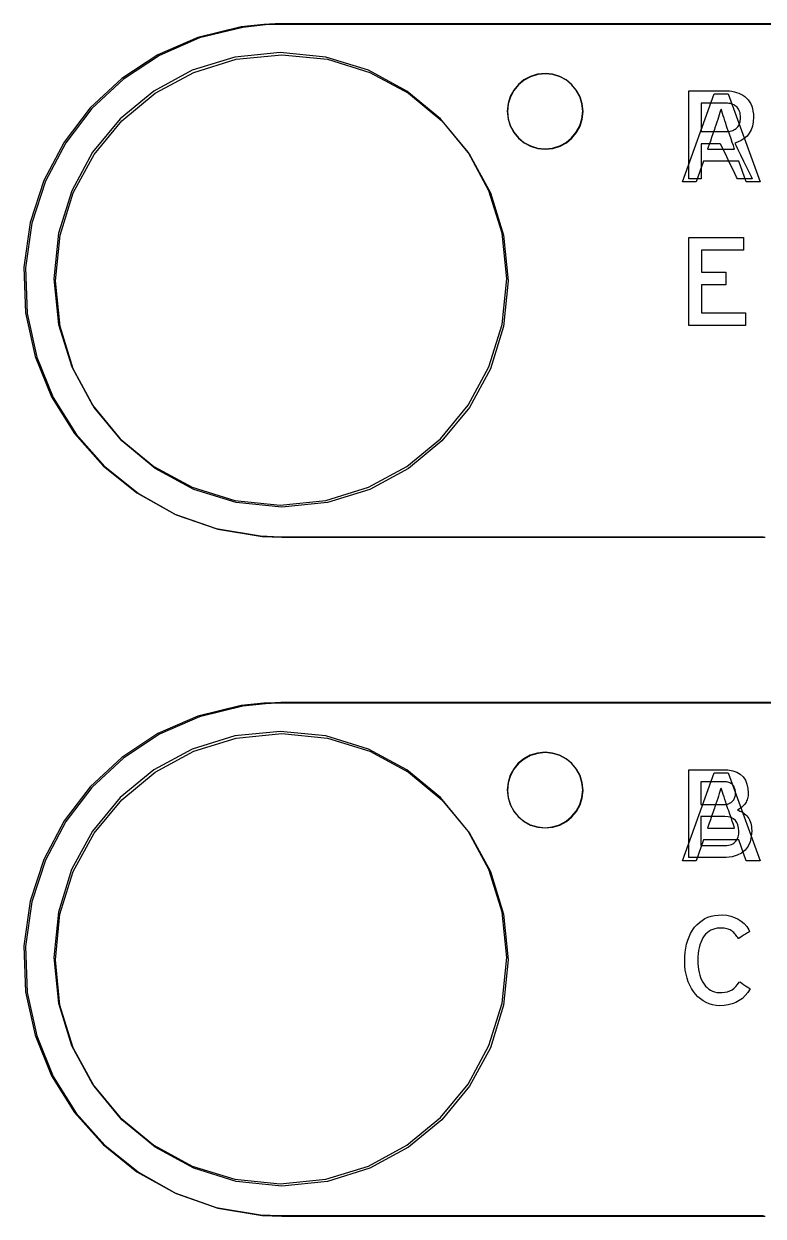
# Model space of a CAD drawing. Extents: x 1 to 47.7, y 0.2 to 35.
# Drawn here: x 16.457 to 17.437, y 11.834 to 13.414 of the extents above; entities that cross this region are included whole.
import ezdxf

# ---------------------------------------------------------------- set-up
doc = ezdxf.new("R2010")
doc.units = 0
doc.header["$MEASUREMENT"] = 0
for name, color, linetype in [('4_1__5U__UP_TO_TWO_IO_BOAR', 7, 'CONTINUOUS'), ('4_2__5U__FRONT_PANEL_W_24_', 7, 'CONTINUOUS'), ('5_1___24__TARGET_LEDS___12', 7, 'CONTINUOUS')]:
    doc.layers.add(name, color=color, linetype=linetype)

msp = doc.modelspace()

# ---------------------------------------------------------------- linework, layer by layer
at = {"layer": '4_1__5U__UP_TO_TWO_IO_BOAR'}
for points in [[(17.5591, 13.4135), (17.3499, 13.4135), (17.1493, 13.4135), (17.0585, 13.4135), (16.9774, 13.4135), (16.9085, 13.4135), (16.8543, 13.4135), (16.8174, 13.4135), (16.8002, 13.4135), (16.7927, 13.4135), (16.7775, 13.4129), (16.7476, 13.4096), (16.6904, 13.3957), (16.6373, 13.3725), (16.5895, 13.3409), (16.5477, 13.302), (16.5129, 13.2567), (16.486, 13.2058), (16.468, 13.1502), (16.4597, 13.091), (16.462, 13.0303), (16.4746, 12.9726), (16.4965, 12.9189), (16.5269, 12.8703), (16.5648, 12.8276), (16.6093, 12.7917), (16.6595, 12.7636), (16.7144, 12.7443), (16.7732, 12.7346), (16.7995, 12.7336), (16.8137, 12.7336), (16.8479, 12.7336), (16.8998, 12.7336), (16.9667, 12.7336), (17.0462, 12.7336), (17.1358, 12.7336), (17.2329, 12.7336), (17.4397, 12.7336)], [(17.3384, 13.0145), (17.3384, 13.1311), (17.4112, 13.1311), (17.4112, 13.1142), (17.3553, 13.1142), (17.3553, 13.0852), (17.3878, 13.0852), (17.3878, 13.0683), (17.3553, 13.0683), (17.3553, 13.0314), (17.4137, 13.0314), (17.4137, 13.0145), (17.3384, 13.0145)], [(17.5591, 12.5135), (17.3499, 12.5135), (17.1493, 12.5135), (17.0585, 12.5135), (16.9774, 12.5135), (16.9085, 12.5135), (16.8543, 12.5135), (16.8174, 12.5135), (16.8002, 12.5135), (16.7927, 12.5135), (16.7775, 12.5128), (16.7476, 12.5096), (16.6903, 12.4956), (16.6373, 12.4724), (16.5895, 12.4409), (16.5477, 12.402), (16.5129, 12.3567), (16.486, 12.3057), (16.468, 12.2502), (16.4597, 12.191), (16.462, 12.1303), (16.4746, 12.0726), (16.4965, 12.0189), (16.5269, 11.9702), (16.5648, 11.9275), (16.6093, 11.8917), (16.6595, 11.8636), (16.7144, 11.8443), (16.7731, 11.8345), (16.7995, 11.8335), (16.8137, 11.8335), (16.8479, 11.8335), (16.8998, 11.8335), (16.9667, 11.8335), (17.0462, 11.8335), (17.1358, 11.8335), (17.2329, 11.8335), (17.4397, 11.8335)]]:
    msp.add_lwpolyline(points, dxfattribs=at)
for points in [[(16.7993, 12.7736), (16.7388, 12.7797), (16.6825, 12.7971), (16.6316, 12.8248), (16.5872, 12.8614), (16.5505, 12.9058), (16.5229, 12.9568), (16.5054, 13.0131), (16.4993, 13.0736), (16.5054, 13.134), (16.5229, 13.1903), (16.5505, 13.2413), (16.5872, 13.2857), (16.6316, 13.3223), (16.6825, 13.35), (16.7388, 13.3675), (16.7993, 13.3735), (16.8597, 13.3675), (16.916, 13.35), (16.967, 13.3223), (17.0114, 13.2857), (17.048, 13.2413), (17.0757, 13.1903), (17.0932, 13.134), (17.0993, 13.0736), (17.0932, 13.0131), (17.0757, 12.9568), (17.048, 12.9058), (17.0114, 12.8614), (16.967, 12.8248), (16.916, 12.7971), (16.8597, 12.7797)], [(17.1484, 13.2482), (17.1585, 13.2492), (17.1679, 13.2521), (17.1763, 13.2567), (17.1837, 13.2628), (17.1898, 13.2702), (17.1945, 13.2787), (17.1974, 13.2881), (17.1984, 13.2982), (17.1974, 13.3083), (17.1945, 13.3176), (17.1898, 13.3261), (17.1837, 13.3335), (17.1763, 13.3396), (17.1679, 13.3442), (17.1585, 13.3472), (17.1484, 13.3482), (17.1383, 13.3472), (17.129, 13.3442), (17.1205, 13.3396), (17.1131, 13.3335), (17.1069, 13.3261), (17.1023, 13.3176), (17.0994, 13.3083), (17.0984, 13.2982), (17.0994, 13.2881), (17.1023, 13.2787), (17.1069, 13.2702), (17.1131, 13.2628), (17.1205, 13.2567), (17.129, 13.2521), (17.1383, 13.2492)], [(17.4243, 13.2907), (17.4238, 13.2845), (17.4228, 13.2789), (17.421, 13.2739), (17.4187, 13.2695), (17.4157, 13.2656), (17.4121, 13.2624), (17.4078, 13.2597), (17.4029, 13.2576), (17.3995, 13.2564), (17.4009, 13.2534), (17.4036, 13.2479), (17.4072, 13.2406), (17.4111, 13.2324), (17.415, 13.2243), (17.4185, 13.2171), (17.4211, 13.2118), (17.4224, 13.2091), (17.4221, 13.209), (17.4204, 13.209), (17.4178, 13.209), (17.4147, 13.209), (17.4113, 13.209), (17.4081, 13.209), (17.4054, 13.209), (17.4035, 13.209), (17.4029, 13.209), (17.4019, 13.211), (17.3996, 13.2158), (17.3964, 13.2225), (17.3926, 13.2302), (17.3888, 13.2382), (17.3852, 13.2454), (17.3824, 13.2512), (17.3808, 13.2546), (17.3803, 13.2551), (17.3786, 13.2551), (17.3755, 13.2551), (17.3716, 13.2551), (17.3672, 13.2551), (17.3629, 13.2551), (17.3591, 13.2551), (17.3563, 13.2551), (17.355, 13.2551), (17.355, 13.2539), (17.355, 13.2498), (17.355, 13.2436), (17.355, 13.236), (17.355, 13.228), (17.355, 13.2205), (17.355, 13.2142), (17.355, 13.2101), (17.355, 13.209), (17.3542, 13.209), (17.3524, 13.209), (17.3499, 13.209), (17.3471, 13.209), (17.3443, 13.209), (17.3417, 13.209), (17.3397, 13.209), (17.3386, 13.209), (17.3384, 13.2103), (17.3384, 13.2188), (17.3384, 13.2334), (17.3384, 13.2518), (17.3384, 13.2719), (17.3384, 13.2914), (17.3384, 13.3084), (17.3384, 13.3205), (17.3384, 13.3255), (17.34, 13.3256), (17.3446, 13.3256), (17.3515, 13.3256), (17.3597, 13.3256), (17.3683, 13.3256), (17.3763, 13.3256), (17.3828, 13.3256), (17.387, 13.3256), (17.3889, 13.3256), (17.3924, 13.3254), (17.3957, 13.325), (17.3989, 13.3244), (17.4019, 13.3235), (17.4048, 13.3225), (17.4076, 13.3212), (17.4103, 13.3197), (17.4128, 13.3179), (17.4151, 13.316), (17.4172, 13.3137), (17.4191, 13.3112), (17.4206, 13.3084), (17.4219, 13.3054), (17.4229, 13.3021), (17.4236, 13.2986), (17.4241, 13.2948)], [(17.4072, 13.2902), (17.4071, 13.2924), (17.4068, 13.2944), (17.4065, 13.2963), (17.4059, 13.298), (17.4053, 13.2997), (17.4045, 13.3012), (17.4036, 13.3025), (17.4025, 13.3038), (17.4013, 13.3049), (17.3999, 13.3059), (17.3985, 13.3068), (17.397, 13.3075), (17.3953, 13.3081), (17.3936, 13.3086), (17.3917, 13.3089), (17.3897, 13.3091), (17.3879, 13.3091), (17.3863, 13.3091), (17.3827, 13.3091), (17.3776, 13.3091), (17.3719, 13.3091), (17.3661, 13.3091), (17.361, 13.3091), (17.3571, 13.3091), (17.3551, 13.3091), (17.355, 13.3084), (17.355, 13.3051), (17.355, 13.2999), (17.355, 13.2937), (17.355, 13.287), (17.355, 13.2807), (17.355, 13.2756), (17.355, 13.2723), (17.3551, 13.2715), (17.3571, 13.2715), (17.361, 13.2715), (17.3661, 13.2715), (17.3719, 13.2715), (17.3776, 13.2715), (17.3827, 13.2715), (17.3863, 13.2715), (17.3879, 13.2715), (17.3897, 13.2716), (17.3916, 13.2718), (17.3935, 13.2721), (17.3952, 13.2725), (17.3968, 13.2731), (17.3984, 13.2738), (17.3998, 13.2746), (17.4011, 13.2756), (17.4023, 13.2767), (17.4034, 13.2779), (17.4044, 13.2792), (17.4052, 13.2807), (17.4059, 13.2823), (17.4064, 13.2841), (17.4068, 13.286), (17.4071, 13.288)], [(16.7993, 11.8735), (16.7388, 11.8796), (16.6825, 11.8971), (16.6315, 11.9248), (16.5871, 11.9614), (16.5505, 12.0058), (16.5228, 12.0568), (16.5053, 12.1131), (16.4992, 12.1735), (16.5053, 12.234), (16.5228, 12.2903), (16.5505, 12.3413), (16.5871, 12.3857), (16.6315, 12.4223), (16.6825, 12.4499), (16.7388, 12.4674), (16.7993, 12.4735), (16.8597, 12.4674), (16.916, 12.4499), (16.967, 12.4223), (17.0114, 12.3857), (17.048, 12.3413), (17.0757, 12.2903), (17.0931, 12.234), (17.0992, 12.1735), (17.0931, 12.1131), (17.0757, 12.0568), (17.048, 12.0058), (17.0114, 11.9614), (16.967, 11.9248), (16.916, 11.8971), (16.8597, 11.8796)], [(17.1484, 12.3482), (17.1585, 12.3492), (17.1678, 12.3521), (17.1763, 12.3567), (17.1837, 12.3628), (17.1898, 12.3702), (17.1944, 12.3787), (17.1973, 12.3881), (17.1984, 12.3981), (17.1973, 12.4082), (17.1944, 12.4176), (17.1898, 12.4261), (17.1837, 12.4335), (17.1763, 12.4396), (17.1678, 12.4442), (17.1585, 12.4471), (17.1484, 12.4481), (17.1383, 12.4471), (17.1289, 12.4442), (17.1204, 12.4396), (17.113, 12.4335), (17.1069, 12.4261), (17.1023, 12.4176), (17.0994, 12.4082), (17.0984, 12.3981), (17.0994, 12.3881), (17.1023, 12.3787), (17.1069, 12.3702), (17.113, 12.3628), (17.1204, 12.3567), (17.1289, 12.3521), (17.1383, 12.3492)], [(17.4219, 12.3446), (17.4213, 12.3368), (17.4197, 12.3299), (17.417, 12.324), (17.4133, 12.319), (17.4085, 12.315), (17.4027, 12.3121), (17.3959, 12.3101), (17.3881, 12.309), (17.3829, 12.3089), (17.3799, 12.3089), (17.3744, 12.3089), (17.3673, 12.3089), (17.3596, 12.3089), (17.3519, 12.3089), (17.3453, 12.3089), (17.3405, 12.3089), (17.3385, 12.3089), (17.3384, 12.3124), (17.3384, 12.3234), (17.3384, 12.3398), (17.3384, 12.3593), (17.3384, 12.3796), (17.3384, 12.3986), (17.3384, 12.4139), (17.3384, 12.4235), (17.3386, 12.4255), (17.3415, 12.4255), (17.3469, 12.4255), (17.3541, 12.4255), (17.3621, 12.4255), (17.3701, 12.4255), (17.3771, 12.4255), (17.3823, 12.4255), (17.3848, 12.4255), (17.3903, 12.4252), (17.3967, 12.4241), (17.4021, 12.4222), (17.4068, 12.4195), (17.4106, 12.416), (17.4135, 12.4116), (17.4156, 12.4064), (17.4169, 12.4004), (17.4173, 12.3948), (17.4172, 12.3928), (17.417, 12.3909), (17.4167, 12.3891), (17.4163, 12.3873), (17.4158, 12.3857), (17.4151, 12.3841), (17.4144, 12.3826), (17.4136, 12.3812), (17.4126, 12.3798), (17.4116, 12.3786), (17.4106, 12.3774), (17.4094, 12.3763), (17.4082, 12.3752), (17.4069, 12.3743), (17.4056, 12.3734), (17.4042, 12.3725), (17.4031, 12.3718), (17.4047, 12.3713), (17.4063, 12.3707), (17.4079, 12.37), (17.4095, 12.3691), (17.411, 12.3681), (17.4125, 12.3669), (17.4139, 12.3656), (17.4153, 12.3642), (17.4167, 12.3626), (17.4179, 12.3609), (17.4189, 12.359), (17.4198, 12.357), (17.4206, 12.3548), (17.4211, 12.3525), (17.4216, 12.35), (17.4218, 12.3474)], [(17.4004, 12.3942), (17.4003, 12.3958), (17.4002, 12.3972), (17.3999, 12.3986), (17.3996, 12.4), (17.3992, 12.4012), (17.3987, 12.4025), (17.3981, 12.4036), (17.3974, 12.4047), (17.3965, 12.4057), (17.3955, 12.4066), (17.3943, 12.4073), (17.393, 12.408), (17.3916, 12.4085), (17.3901, 12.4089), (17.3884, 12.4092), (17.3866, 12.4095), (17.3847, 12.4095), (17.3835, 12.4095), (17.3804, 12.4095), (17.376, 12.4095), (17.3709, 12.4095), (17.3655, 12.4095), (17.3607, 12.4095), (17.3569, 12.4095), (17.3547, 12.4095), (17.3544, 12.4092), (17.3544, 12.4071), (17.3544, 12.4032), (17.3544, 12.3984), (17.3544, 12.3931), (17.3544, 12.388), (17.3544, 12.3836), (17.3544, 12.3805), (17.3544, 12.3793), (17.3555, 12.3793), (17.3586, 12.3793), (17.363, 12.3793), (17.3682, 12.3793), (17.3735, 12.3793), (17.3784, 12.3793), (17.3822, 12.3793), (17.3844, 12.3793), (17.3852, 12.3793), (17.3862, 12.3794), (17.3871, 12.3795), (17.388, 12.3796), (17.3889, 12.3797), (17.3897, 12.3799), (17.3905, 12.3801), (17.3912, 12.3804), (17.3919, 12.3807), (17.3926, 12.381), (17.3932, 12.3814), (17.3939, 12.3817), (17.3945, 12.3821), (17.395, 12.3825), (17.3956, 12.3829), (17.3961, 12.3834), (17.3966, 12.3838), (17.3972, 12.3846), (17.398, 12.3856), (17.3986, 12.3867), (17.3991, 12.3878), (17.3996, 12.389), (17.3999, 12.3902), (17.4002, 12.3915), (17.4003, 12.3928)], [(17.405, 12.3442), (17.4046, 12.3485), (17.4037, 12.3522), (17.4023, 12.3555), (17.4002, 12.3582), (17.3976, 12.3603), (17.3945, 12.3619), (17.3908, 12.363), (17.3865, 12.3635), (17.3844, 12.3636), (17.3818, 12.3636), (17.3776, 12.3636), (17.3724, 12.3636), (17.3669, 12.3636), (17.3618, 12.3636), (17.3575, 12.3636), (17.3549, 12.3636), (17.3544, 12.3634), (17.3544, 12.3609), (17.3544, 12.3562), (17.3544, 12.3499), (17.3544, 12.343), (17.3544, 12.3363), (17.3544, 12.3304), (17.3544, 12.3264), (17.3544, 12.3248), (17.3556, 12.3248), (17.3587, 12.3248), (17.3633, 12.3248), (17.3685, 12.3248), (17.3739, 12.3248), (17.3788, 12.3248), (17.3825, 12.3248), (17.3844, 12.3248), (17.3863, 12.3249), (17.3888, 12.325), (17.3911, 12.3254), (17.3932, 12.3259), (17.3951, 12.3265), (17.3968, 12.3273), (17.3984, 12.3283), (17.3997, 12.3294), (17.4009, 12.3307), (17.4018, 12.332), (17.4027, 12.3335), (17.4034, 12.335), (17.404, 12.3366), (17.4044, 12.3384), (17.4047, 12.3402), (17.4049, 12.3421)], [(17.4197, 12.1349), (17.4167, 12.1301), (17.4133, 12.126), (17.4095, 12.1223), (17.4054, 12.1193), (17.4009, 12.1168), (17.396, 12.1149), (17.3908, 12.1136), (17.3852, 12.1128), (17.3795, 12.1126), (17.3746, 12.113), (17.37, 12.1139), (17.3656, 12.1151), (17.3615, 12.1168), (17.3576, 12.1189), (17.354, 12.1215), (17.3506, 12.1244), (17.3475, 12.1278), (17.3446, 12.1316), (17.342, 12.1356), (17.3397, 12.1399), (17.3378, 12.1444), (17.3362, 12.1493), (17.3349, 12.1544), (17.3339, 12.1599), (17.3333, 12.1656), (17.3331, 12.1715), (17.3332, 12.1776), (17.3337, 12.1835), (17.3345, 12.189), (17.3356, 12.1943), (17.3371, 12.1993), (17.3389, 12.204), (17.341, 12.2084), (17.3435, 12.2126), (17.3463, 12.2165), (17.3494, 12.22), (17.3526, 12.2231), (17.3561, 12.2257), (17.3599, 12.228), (17.3639, 12.2298), (17.3682, 12.2312), (17.3727, 12.2322), (17.3775, 12.2328), (17.3829, 12.2329), (17.3888, 12.2324), (17.3943, 12.2313), (17.3993, 12.2297), (17.4039, 12.2275), (17.4081, 12.2247), (17.4119, 12.2214), (17.4153, 12.2175), (17.4182, 12.2131), (17.4191, 12.211), (17.4179, 12.2103), (17.4161, 12.2091), (17.4137, 12.2076), (17.4112, 12.2059), (17.4087, 12.2043), (17.4065, 12.2029), (17.405, 12.2019), (17.4043, 12.2015), (17.4034, 12.2029), (17.4024, 12.2044), (17.4014, 12.2058), (17.4004, 12.2071), (17.3993, 12.2083), (17.3982, 12.2095), (17.3971, 12.2105), (17.3959, 12.2114), (17.3947, 12.2123), (17.3934, 12.213), (17.392, 12.2136), (17.3905, 12.2141), (17.389, 12.2146), (17.3873, 12.2149), (17.3856, 12.2152), (17.3839, 12.2154), (17.382, 12.2155), (17.3795, 12.2155), (17.3763, 12.2152), (17.3732, 12.2146), (17.3704, 12.2137), (17.3677, 12.2126), (17.3652, 12.2111), (17.3629, 12.2094), (17.3608, 12.2073), (17.3589, 12.205), (17.3572, 12.2024), (17.3556, 12.1995), (17.3543, 12.1964), (17.3531, 12.1931), (17.3522, 12.1895), (17.3514, 12.1858), (17.3509, 12.1818), (17.3506, 12.1775), (17.3505, 12.1731), (17.3505, 12.1687), (17.3508, 12.1645), (17.3513, 12.1605), (17.3521, 12.1567), (17.353, 12.1532), (17.3541, 12.1498), (17.3554, 12.1467), (17.357, 12.1439), (17.3587, 12.1412), (17.3606, 12.1387), (17.3627, 12.1365), (17.3649, 12.1347), (17.3674, 12.1331), (17.37, 12.1319), (17.3728, 12.131), (17.3758, 12.1303), (17.379, 12.13), (17.3826, 12.13), (17.3863, 12.1304), (17.3897, 12.1311), (17.3929, 12.1323), (17.3958, 12.1338), (17.3985, 12.1357), (17.401, 12.138), (17.4032, 12.1406), (17.4052, 12.1437), (17.406, 12.1444), (17.4071, 12.1436), (17.4089, 12.1423), (17.4112, 12.1408), (17.4136, 12.1391), (17.4159, 12.1375), (17.4179, 12.1361), (17.4192, 12.1352)]]:
    msp.add_lwpolyline(points, close=True, dxfattribs=at)
at = {"layer": '4_2__5U__FRONT_PANEL_W_24_'}
for points in [[(17.5569, 13.4144), (17.3477, 13.4144), (17.1471, 13.4144), (17.0563, 13.4144), (16.9752, 13.4144), (16.9063, 13.4144), (16.8521, 13.4144), (16.8152, 13.4144), (16.798, 13.4144), (16.7905, 13.4143), (16.7753, 13.4137), (16.7454, 13.4105), (16.6881, 13.3965), (16.6351, 13.3733), (16.5873, 13.3418), (16.5455, 13.3029), (16.5107, 13.2575), (16.4838, 13.2066), (16.4658, 13.1511), (16.4575, 13.0919), (16.4598, 13.0312), (16.4724, 12.9734), (16.4943, 12.9198), (16.5247, 12.8711), (16.5626, 12.8284), (16.6071, 12.7926), (16.6573, 12.7645), (16.7122, 12.7451), (16.771, 12.7354), (16.7973, 12.7344), (16.8115, 12.7344), (16.8457, 12.7344), (16.8976, 12.7344), (16.9645, 12.7344), (17.044, 12.7344), (17.1336, 12.7344), (17.2307, 12.7344), (17.4375, 12.7344)], [(17.4145, 13.2048), (17.4047, 13.2325), (17.358, 13.2325), (17.3483, 13.2048), (17.3302, 13.2048), (17.3722, 13.3214), (17.3907, 13.3214), (17.4332, 13.2048), (17.4145, 13.2048)], [(17.5569, 12.5144), (17.3477, 12.5144), (17.147, 12.5144), (17.0562, 12.5144), (16.9752, 12.5144), (16.9063, 12.5144), (16.8521, 12.5144), (16.8152, 12.5144), (16.798, 12.5144), (16.7905, 12.5143), (16.7753, 12.5137), (16.7453, 12.5104), (16.6881, 12.4965), (16.6351, 12.4733), (16.5873, 12.4418), (16.5455, 12.4029), (16.5107, 12.3575), (16.4838, 12.3066), (16.4658, 12.2511), (16.4575, 12.1919), (16.4598, 12.1311), (16.4723, 12.0734), (16.4943, 12.0197), (16.5247, 11.9711), (16.5626, 11.9284), (16.6071, 11.8925), (16.6573, 11.8645), (16.7122, 11.8451), (16.7709, 11.8354), (16.7973, 11.8344), (16.8114, 11.8344), (16.8457, 11.8344), (16.8976, 11.8344), (16.9645, 11.8344), (17.044, 11.8344), (17.1336, 11.8344), (17.2307, 11.8344), (17.4375, 11.8344)], [(17.4145, 12.3047), (17.4047, 12.3324), (17.358, 12.3324), (17.3483, 12.3047), (17.3302, 12.3047), (17.3722, 12.4213), (17.3907, 12.4213), (17.4332, 12.3047), (17.4145, 12.3047)]]:
    msp.add_lwpolyline(points, dxfattribs=at)
for points in [[(16.7973, 12.7764), (16.8578, 12.7825), (16.9141, 12.8), (16.965, 12.8276), (17.0094, 12.8642), (17.046, 12.9086), (17.0737, 12.9596), (17.0912, 13.0159), (17.0973, 13.0764), (17.0912, 13.1368), (17.0737, 13.1931), (17.046, 13.2441), (17.0094, 13.2885), (16.965, 13.3251), (16.9141, 13.3528), (16.8578, 13.3703), (16.7973, 13.3764), (16.7369, 13.3703), (16.6805, 13.3528), (16.6296, 13.3251), (16.5852, 13.2885), (16.5485, 13.2441), (16.5209, 13.1931), (16.5034, 13.1368), (16.4973, 13.0764), (16.5034, 13.0159), (16.5209, 12.9596), (16.5485, 12.9086), (16.5852, 12.8642), (16.6296, 12.8276), (16.6805, 12.8), (16.7369, 12.7825)], [(17.148, 13.2487), (17.1581, 13.2497), (17.1675, 13.2526), (17.1759, 13.2572), (17.1833, 13.2633), (17.1895, 13.2707), (17.1941, 13.2792), (17.197, 13.2886), (17.198, 13.2987), (17.197, 13.3088), (17.1941, 13.3181), (17.1895, 13.3266), (17.1833, 13.334), (17.1759, 13.3401), (17.1675, 13.3447), (17.1581, 13.3477), (17.148, 13.3487), (17.1379, 13.3477), (17.1286, 13.3447), (17.1201, 13.3401), (17.1127, 13.334), (17.1066, 13.3266), (17.1019, 13.3181), (17.099, 13.3088), (17.098, 13.2987), (17.099, 13.2886), (17.1019, 13.2792), (17.1066, 13.2707), (17.1127, 13.2633), (17.1201, 13.2572), (17.1286, 13.2526), (17.1379, 13.2497)], [(17.39, 13.2749), (17.3887, 13.2788), (17.3874, 13.2825), (17.3863, 13.286), (17.3852, 13.2894), (17.3841, 13.2926), (17.3831, 13.2956), (17.3822, 13.2985), (17.3813, 13.3013), (17.3806, 13.2997), (17.3797, 13.2969), (17.3788, 13.2939), (17.3779, 13.2907), (17.3768, 13.2874), (17.3757, 13.2839), (17.3745, 13.2802), (17.3732, 13.2764), (17.3725, 13.2744), (17.3717, 13.2721), (17.3704, 13.2684), (17.3688, 13.2639), (17.3672, 13.259), (17.3656, 13.2544), (17.3643, 13.2507), (17.3635, 13.2485), (17.3636, 13.2481), (17.3662, 13.2481), (17.3708, 13.2481), (17.3768, 13.2481), (17.3833, 13.2481), (17.3896, 13.2481), (17.3949, 13.2481), (17.3984, 13.2481), (17.3993, 13.2481), (17.3988, 13.2496), (17.3977, 13.2529), (17.3962, 13.2572), (17.3945, 13.262), (17.3928, 13.2668), (17.3914, 13.2709), (17.3904, 13.2738)], [(16.7973, 11.8764), (16.8577, 11.8825), (16.914, 11.8999), (16.965, 11.9276), (17.0094, 11.9642), (17.046, 12.0086), (17.0737, 12.0596), (17.0912, 12.1159), (17.0973, 12.1764), (17.0912, 12.2368), (17.0737, 12.2931), (17.046, 12.3441), (17.0094, 12.3885), (16.965, 12.4251), (16.914, 12.4528), (16.8577, 12.4703), (16.7973, 12.4763), (16.7368, 12.4703), (16.6805, 12.4528), (16.6296, 12.4251), (16.5851, 12.3885), (16.5485, 12.3441), (16.5208, 12.2931), (16.5034, 12.2368), (16.4973, 12.1764), (16.5034, 12.1159), (16.5208, 12.0596), (16.5485, 12.0086), (16.5851, 11.9642), (16.6296, 11.9276), (16.6805, 11.8999), (16.7368, 11.8825)], [(17.148, 12.3486), (17.1581, 12.3497), (17.1674, 12.3526), (17.1759, 12.3572), (17.1833, 12.3633), (17.1894, 12.3707), (17.194, 12.3792), (17.197, 12.3886), (17.198, 12.3986), (17.197, 12.4087), (17.194, 12.4181), (17.1894, 12.4266), (17.1833, 12.434), (17.1759, 12.4401), (17.1674, 12.4447), (17.1581, 12.4476), (17.148, 12.4486), (17.1379, 12.4476), (17.1285, 12.4447), (17.12, 12.4401), (17.1126, 12.434), (17.1065, 12.4266), (17.1019, 12.4181), (17.099, 12.4087), (17.098, 12.3986), (17.099, 12.3886), (17.1019, 12.3792), (17.1065, 12.3707), (17.1126, 12.3633), (17.12, 12.3572), (17.1285, 12.3526), (17.1379, 12.3497)], [(17.39, 12.3749), (17.3887, 12.3787), (17.3874, 12.3824), (17.3863, 12.3859), (17.3852, 12.3893), (17.3841, 12.3925), (17.3831, 12.3955), (17.3822, 12.3985), (17.3813, 12.4012), (17.3806, 12.3996), (17.3797, 12.3968), (17.3788, 12.3938), (17.3779, 12.3906), (17.3768, 12.3873), (17.3757, 12.3838), (17.3745, 12.3801), (17.3732, 12.3763), (17.3725, 12.3743), (17.3717, 12.3721), (17.3704, 12.3684), (17.3688, 12.3638), (17.3672, 12.3589), (17.3656, 12.3544), (17.3643, 12.3507), (17.3635, 12.3484), (17.3636, 12.348), (17.3662, 12.348), (17.3708, 12.348), (17.3768, 12.348), (17.3833, 12.348), (17.3896, 12.348), (17.3949, 12.348), (17.3984, 12.348), (17.3993, 12.3481), (17.3988, 12.3496), (17.3977, 12.3528), (17.3962, 12.3571), (17.3945, 12.3619), (17.3928, 12.3667), (17.3914, 12.3709), (17.3904, 12.3738)]]:
    msp.add_lwpolyline(points, close=True, dxfattribs=at)
at = {"layer": '5_1___24__TARGET_LEDS___12'}
for points in [[(17.5569, 13.4144), (17.3477, 13.4144), (17.1471, 13.4144), (17.0563, 13.4144), (16.9752, 13.4144), (16.9063, 13.4144), (16.8521, 13.4144), (16.8152, 13.4144), (16.798, 13.4144), (16.7905, 13.4143), (16.7753, 13.4137), (16.7454, 13.4105), (16.6881, 13.3965), (16.6351, 13.3733), (16.5873, 13.3418), (16.5455, 13.3029), (16.5107, 13.2575), (16.4838, 13.2066), (16.4658, 13.1511), (16.4575, 13.0919), (16.4598, 13.0312), (16.4724, 12.9734), (16.4943, 12.9198), (16.5247, 12.8711), (16.5626, 12.8284), (16.6071, 12.7926), (16.6573, 12.7645), (16.7122, 12.7451), (16.771, 12.7354), (16.7973, 12.7344), (16.8115, 12.7344), (16.8457, 12.7344), (16.8976, 12.7344), (16.9645, 12.7344), (17.044, 12.7344), (17.1336, 12.7344), (17.2307, 12.7344), (17.4375, 12.7344)], [(17.4145, 13.2048), (17.4047, 13.2325), (17.358, 13.2325), (17.3483, 13.2048), (17.3302, 13.2048), (17.3722, 13.3214), (17.3907, 13.3214), (17.4332, 13.2048), (17.4145, 13.2048)], [(17.5569, 12.5144), (17.3477, 12.5144), (17.147, 12.5144), (17.0562, 12.5144), (16.9752, 12.5144), (16.9063, 12.5144), (16.8521, 12.5144), (16.8152, 12.5144), (16.798, 12.5144), (16.7905, 12.5143), (16.7753, 12.5137), (16.7453, 12.5104), (16.6881, 12.4965), (16.6351, 12.4733), (16.5873, 12.4418), (16.5455, 12.4029), (16.5107, 12.3575), (16.4838, 12.3066), (16.4658, 12.2511), (16.4575, 12.1919), (16.4598, 12.1311), (16.4723, 12.0734), (16.4943, 12.0197), (16.5247, 11.9711), (16.5626, 11.9284), (16.6071, 11.8925), (16.6573, 11.8645), (16.7122, 11.8451), (16.7709, 11.8354), (16.7973, 11.8344), (16.8114, 11.8344), (16.8457, 11.8344), (16.8976, 11.8344), (16.9645, 11.8344), (17.044, 11.8344), (17.1336, 11.8344), (17.2307, 11.8344), (17.4375, 11.8344)], [(17.4145, 12.3047), (17.4047, 12.3324), (17.358, 12.3324), (17.3483, 12.3047), (17.3302, 12.3047), (17.3722, 12.4213), (17.3907, 12.4213), (17.4332, 12.3047), (17.4145, 12.3047)]]:
    msp.add_lwpolyline(points, dxfattribs=at)
for points in [[(16.7973, 12.7764), (16.8578, 12.7825), (16.9141, 12.8), (16.965, 12.8276), (17.0094, 12.8642), (17.046, 12.9086), (17.0737, 12.9596), (17.0912, 13.0159), (17.0973, 13.0764), (17.0912, 13.1368), (17.0737, 13.1931), (17.046, 13.2441), (17.0094, 13.2885), (16.965, 13.3251), (16.9141, 13.3528), (16.8578, 13.3703), (16.7973, 13.3764), (16.7369, 13.3703), (16.6805, 13.3528), (16.6296, 13.3251), (16.5852, 13.2885), (16.5485, 13.2441), (16.5209, 13.1931), (16.5034, 13.1368), (16.4973, 13.0764), (16.5034, 13.0159), (16.5209, 12.9596), (16.5485, 12.9086), (16.5852, 12.8642), (16.6296, 12.8276), (16.6805, 12.8), (16.7369, 12.7825)], [(17.148, 13.2487), (17.1581, 13.2497), (17.1675, 13.2526), (17.1759, 13.2572), (17.1833, 13.2633), (17.1895, 13.2707), (17.1941, 13.2792), (17.197, 13.2886), (17.198, 13.2987), (17.197, 13.3088), (17.1941, 13.3181), (17.1895, 13.3266), (17.1833, 13.334), (17.1759, 13.3401), (17.1675, 13.3447), (17.1581, 13.3477), (17.148, 13.3487), (17.1379, 13.3477), (17.1286, 13.3447), (17.1201, 13.3401), (17.1127, 13.334), (17.1066, 13.3266), (17.1019, 13.3181), (17.099, 13.3088), (17.098, 13.2987), (17.099, 13.2886), (17.1019, 13.2792), (17.1066, 13.2707), (17.1127, 13.2633), (17.1201, 13.2572), (17.1286, 13.2526), (17.1379, 13.2497)], [(17.39, 13.2749), (17.3887, 13.2788), (17.3874, 13.2825), (17.3863, 13.286), (17.3852, 13.2894), (17.3841, 13.2926), (17.3831, 13.2956), (17.3822, 13.2985), (17.3813, 13.3013), (17.3806, 13.2997), (17.3797, 13.2969), (17.3788, 13.2939), (17.3779, 13.2907), (17.3768, 13.2874), (17.3757, 13.2839), (17.3745, 13.2802), (17.3732, 13.2764), (17.3725, 13.2744), (17.3717, 13.2721), (17.3704, 13.2684), (17.3688, 13.2639), (17.3672, 13.259), (17.3656, 13.2544), (17.3643, 13.2507), (17.3635, 13.2485), (17.3636, 13.2481), (17.3662, 13.2481), (17.3708, 13.2481), (17.3768, 13.2481), (17.3833, 13.2481), (17.3896, 13.2481), (17.3949, 13.2481), (17.3984, 13.2481), (17.3993, 13.2481), (17.3988, 13.2496), (17.3977, 13.2529), (17.3962, 13.2572), (17.3945, 13.262), (17.3928, 13.2668), (17.3914, 13.2709), (17.3904, 13.2738)], [(16.7973, 11.8764), (16.8577, 11.8825), (16.914, 11.8999), (16.965, 11.9276), (17.0094, 11.9642), (17.046, 12.0086), (17.0737, 12.0596), (17.0912, 12.1159), (17.0973, 12.1764), (17.0912, 12.2368), (17.0737, 12.2931), (17.046, 12.3441), (17.0094, 12.3885), (16.965, 12.4251), (16.914, 12.4528), (16.8577, 12.4703), (16.7973, 12.4763), (16.7368, 12.4703), (16.6805, 12.4528), (16.6296, 12.4251), (16.5851, 12.3885), (16.5485, 12.3441), (16.5208, 12.2931), (16.5034, 12.2368), (16.4973, 12.1764), (16.5034, 12.1159), (16.5208, 12.0596), (16.5485, 12.0086), (16.5851, 11.9642), (16.6296, 11.9276), (16.6805, 11.8999), (16.7368, 11.8825)], [(17.148, 12.3486), (17.1581, 12.3497), (17.1674, 12.3526), (17.1759, 12.3572), (17.1833, 12.3633), (17.1894, 12.3707), (17.194, 12.3792), (17.197, 12.3886), (17.198, 12.3986), (17.197, 12.4087), (17.194, 12.4181), (17.1894, 12.4266), (17.1833, 12.434), (17.1759, 12.4401), (17.1674, 12.4447), (17.1581, 12.4476), (17.148, 12.4486), (17.1379, 12.4476), (17.1285, 12.4447), (17.12, 12.4401), (17.1126, 12.434), (17.1065, 12.4266), (17.1019, 12.4181), (17.099, 12.4087), (17.098, 12.3986), (17.099, 12.3886), (17.1019, 12.3792), (17.1065, 12.3707), (17.1126, 12.3633), (17.12, 12.3572), (17.1285, 12.3526), (17.1379, 12.3497)], [(17.39, 12.3749), (17.3887, 12.3787), (17.3874, 12.3824), (17.3863, 12.3859), (17.3852, 12.3893), (17.3841, 12.3925), (17.3831, 12.3955), (17.3822, 12.3985), (17.3813, 12.4012), (17.3806, 12.3996), (17.3797, 12.3968), (17.3788, 12.3938), (17.3779, 12.3906), (17.3768, 12.3873), (17.3757, 12.3838), (17.3745, 12.3801), (17.3732, 12.3763), (17.3725, 12.3743), (17.3717, 12.3721), (17.3704, 12.3684), (17.3688, 12.3638), (17.3672, 12.3589), (17.3656, 12.3544), (17.3643, 12.3507), (17.3635, 12.3484), (17.3636, 12.348), (17.3662, 12.348), (17.3708, 12.348), (17.3768, 12.348), (17.3833, 12.348), (17.3896, 12.348), (17.3949, 12.348), (17.3984, 12.348), (17.3993, 12.3481), (17.3988, 12.3496), (17.3977, 12.3528), (17.3962, 12.3571), (17.3945, 12.3619), (17.3928, 12.3667), (17.3914, 12.3709), (17.3904, 12.3738)]]:
    msp.add_lwpolyline(points, close=True, dxfattribs=at)

doc.saveas('drawing.dxf')
